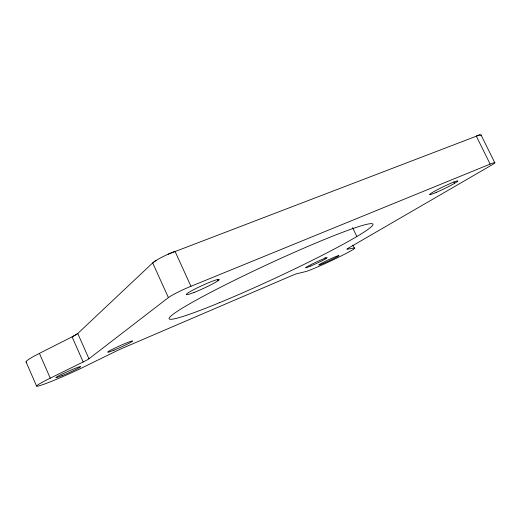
<?xml version="1.0" encoding="UTF-8"?>
<svg xmlns="http://www.w3.org/2000/svg" width="521" height="521" viewBox="0 0 521 521"><rect width="100%" height="100%" fill="white"/><g stroke="black" fill="none" stroke-linecap="round" stroke-linejoin="round"><path stroke-width="0.78" d="M354.234 248.003A27.867 1.491 -25.1 0 1 335.029 258.95A27.867 1.491 -25.1 0 1 304.948 271.76L296.657 273.772A11.384 0.625 -25 0 0 291.597 275.707L124.018 347.566A12.849 0.762 -24.3 0 0 114.998 351.695L85.744 366.022A33.793 2.019 -24 0 1 42.188 384.856A33.793 2.019 -24 0 1 50.257 378.174L83.171 361.971A14.399 0.925 -24 0 0 88.948 358.793L168.4 297.602A19.069 1.739 -24.4 0 1 190.96 286.29L490.137 164.095A16.099 1.12 -26 0 1 491.179 165.352L348.529 248.061A11.781 0.658 -25.3 0 0 347.188 249.246L354.234 248.003L352.867 245.117M156.04 260.493L152.686 262.929L77.772 333.479L72.1 336.853L39.427 353.368A33.702 2.97 -23.6 0 0 26.408 362.173M168.172 254.183L479.73 134.9M481.15 135.186L494.859 162.871M490.137 164.095L476.259 136.04A16.053 1.648 -26.6 0 1 480.675 135.747M453.947 181.855L454.644 183.275M352.58 227.618L356.774 236.43M324.961 257.341L325.651 258.8M217.335 279.295L218.006 280.754M190.96 286.29L175.017 251.33A18.997 2.559 -24.2 0 0 152.686 262.929L168.4 297.602M88.948 358.793L77.772 333.479A14.36 1.361 -23.6 0 1 72.1 336.853L83.171 361.971M39.427 353.368L50.257 378.174M26.083 361.971L36.594 386.146M323.456 263.372A11.195 0.599 -25.1 0 0 338.963 255.583A11.195 0.599 -25.1 0 0 324.075 261.939A11.195 0.599 -25.1 0 0 323.456 263.372M62.006 375.674A13.559 0.808 -24 0 0 80.612 366.647A13.559 0.808 -24 0 0 62.064 374.117A13.559 0.808 -24 0 0 62.006 375.674M219.673 302.616A112.321 7.828 -24.9 0 0 372.971 224.317A112.321 7.828 -24.9 0 0 220.585 287.247A112.321 7.828 -24.9 0 0 219.673 302.616M310.776 266.003A11.898 0.677 -25.1 0 0 327.129 257.745A11.898 0.677 -25.1 0 0 311.148 264.538A11.898 0.677 -25.1 0 0 310.776 266.003M113.949 350.177A13.683 0.86 -24.2 0 0 132.588 341.001A13.683 0.86 -24.2 0 0 113.793 348.621A13.683 0.86 -24.2 0 0 113.949 350.177M194.105 292.398A18.131 1.576 -24.6 0 0 219.25 279.582A18.131 1.576 -24.6 0 0 194.913 289.038A18.131 1.576 -24.6 0 0 194.105 292.398M436.175 192.425A15.76 1.107 -25.8 0 0 457.913 180.963A15.76 1.107 -25.8 0 0 437.112 189.852A15.76 1.107 -25.8 0 0 436.175 192.425"/></g></svg>
